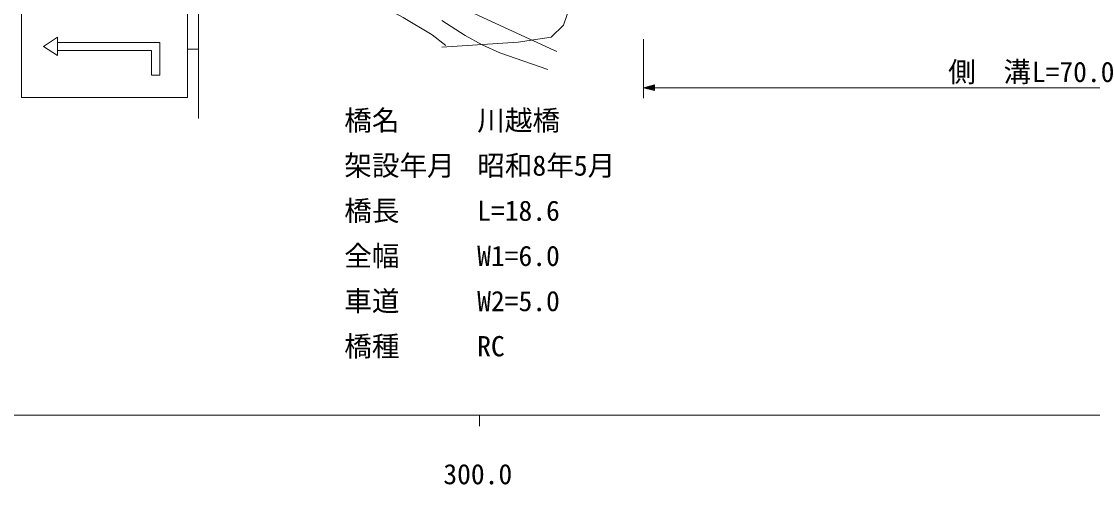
# Model space of a CAD drawing. Units: millimetres, scale not verified. Extents: x 40000 to 680000, y 20000 to 380000.
# Drawn here: x 326538 to 423490, y 198715 to 240652 of the extents above; entities that cross this region are included whole.
import ezdxf
from ezdxf.enums import TextEntityAlignment as Align

# ---------------------------------------------------------------- set-up
doc = ezdxf.new("R2010")
doc.units = ezdxf.units.MM
doc.header["$LTSCALE"] = 1000
for name, color, linetype, lineweight in [('M-BGD', 7, 'Continuous', 13), ('M-STR-HTXT', 7, 'Continuous', 13), ('M-STR-STRC', 7, 'Continuous', 13), ('M-TTL-BAND', 7, 'Continuous', 13)]:
    doc.layers.add(name, color=color, linetype=linetype, lineweight=lineweight)
doc.styles.add('ＭＳ ゴシック', font='')
doc.styles.get('ＭＳ ゴシック').set_extended_font_data('MS Gothic')

msp = doc.modelspace()

# ---------------------------------------------------------------- linework, layer by layer
at = {"layer": 'M-BGD'}
for p, q in [((376971, 244261), (375614, 240300)), ((375614, 240300), (374490, 239236)), ((371505, 238760), (364605, 238320)), ((374490, 239236), (371505, 238760))]:
    msp.add_line(p, q, dxfattribs=at)
for points in [[(326469, 259290), (327828, 257880), (328580, 257252), (329555, 256595), (330438, 256132), (331368, 255760), (332332, 255487), (333434, 255299), (335225, 255110), (336847, 254841), (338070, 254513), (339380, 254044), (342094, 252918), (344640, 251743), (348178, 249793), (351868, 247876), (355537, 246546), (359234, 245093), (362406, 243730), (365671, 242216), (374391, 238195), (374991, 237921)], [(326472, 252788), (327525, 252595), (328921, 252462), (330332, 252429), (332537, 252464), (334795, 252402), (336187, 252237), (337562, 251967), (338961, 251592), (340468, 251075), (342210, 250345), (343994, 249484), (352353, 245133), (353769, 244427), (355349, 243758), (357013, 243101), (358554, 242375), (361076, 241002), (363719, 239442), (364938, 238470)], [(364588, 240730), (366715, 239364), (368255, 238545), (369852, 237814), (374171, 236310)]]:
    msp.add_lwpolyline(points, dxfattribs=at)
at = {"layer": 'M-STR-HTXT'}
for p, q in [((382840, 239047), (382840, 233703)), ((382840, 234649), (383841, 234915)), ((382840, 234649), (450515, 234649)), ((383841, 234384), (382840, 234649)), ((383120, 234649), (383801, 234839)), ((383801, 234460), (383120, 234649)), ((383280, 234649), (383761, 234763)), ((383761, 234536), (383280, 234649)), ((383521, 234649), (383721, 234687)), ((383721, 234612), (383521, 234649)), ((383721, 234687), (383721, 234612)), ((383761, 234763), (383761, 234536)), ((383801, 234839), (383801, 234460)), ((383841, 234915), (383841, 234384))]:
    msp.add_line(p, q, dxfattribs=at)
at = {"layer": 'M-STR-STRC'}
for p, q in [((326547, 247966), (326547, 233762)), ((341560, 247966), (341560, 233762)), ((342561, 247966), (342561, 231869)), ((329800, 239216), (328549, 238388)), ((329800, 239216), (328549, 238388)), ((329800, 237559), (329800, 239216)), ((329800, 238743), (329800, 239216)), ((333678, 238743), (329800, 238743)), ((329800, 238743), (329800, 238033)), ((329800, 238743), (329800, 238033)), ((333678, 238743), (334429, 238743)), ((334429, 238743), (333678, 238743)), ((339058, 238743), (334429, 238743)), ((339058, 238743), (339058, 235784)), ((328549, 238388), (329800, 237559)), ((328549, 238388), (329800, 237559)), ((338307, 238033), (329800, 238033)), ((329800, 238033), (333678, 238033)), ((329800, 237559), (329800, 238033)), ((333678, 238033), (334429, 238033)), ((334429, 238033), (333678, 238033)), ((334429, 238033), (338307, 238033)), ((338307, 238033), (338307, 235784)), ((342561, 238142), (341560, 238142)), ((339058, 235784), (338307, 235784)), ((341560, 233762), (326547, 233762))]:
    msp.add_line(p, q, dxfattribs=at)
at = {"layer": 'M-TTL-BAND'}
for p, q in [((40000, 205000), (579000, 205000)), ((368000, 205000), (368000, 204000))]:
    msp.add_line(p, q, dxfattribs=at)

# ---------------------------------------------------------------- texts
at = {"layer": 'M-STR-HTXT', "style": 'ＭＳ ゴシック'}
for s, p in [('側\u3000溝', (410422, 234616)), ('L=70.0', (417989, 234616)), ('橋名', (355757, 230226)), ('川越橋', (367789, 230226)), ('架設年月', (355757, 226136)), ('昭和8年5月', (367789, 226136)), ('橋長', (355757, 222047)), ('L=18.6', (367789, 222047)), ('全幅', (355757, 217957)), ('W1=6.0', (367789, 217957)), ('車道', (355757, 213867)), ('W2=5.0', (367789, 213867)), ('橋種', (355757, 209778)), ('RC', (367789, 209778))]:
    msp.add_text(s, height=1833, dxfattribs=at).set_placement(p, align=Align.BOTTOM_LEFT)
at = {"layer": 'M-TTL-BAND', "style": 'ＭＳ ゴシック'}
msp.add_text('300.0', height=1833, dxfattribs=at).set_placement((367844, 198195), align=Align.BOTTOM_CENTER)

doc.saveas('drawing.dxf')
